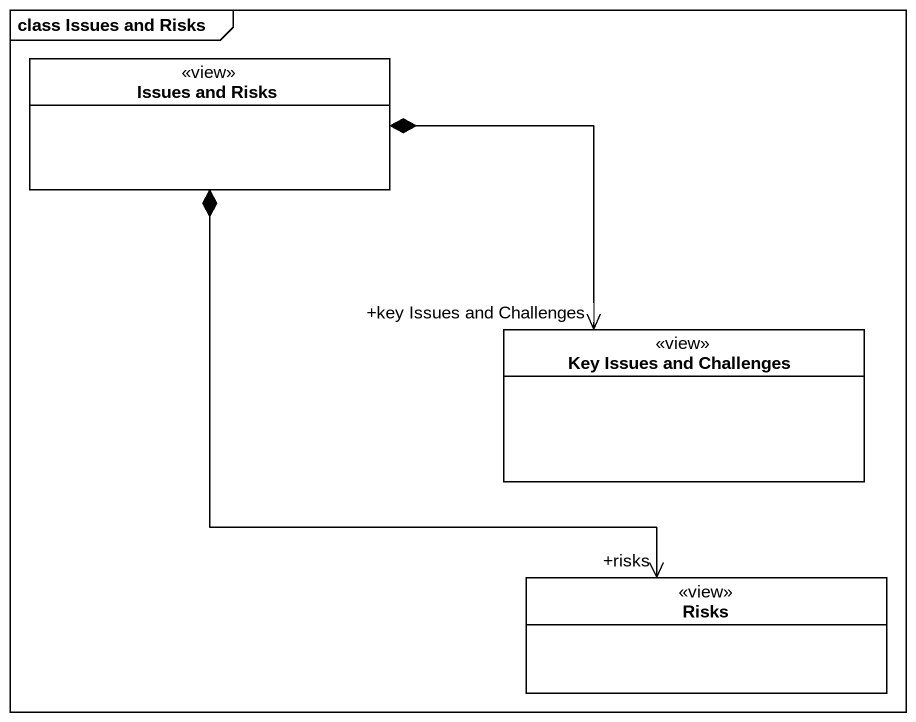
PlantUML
@startuml
mainframe class Issues and Risks
hide circle
hide empty members
class "Issues and Risks" as Issues_and_Risks <<view>>
class "Key Issues and Challenges" as Key_Issues_and_Challenges <<view>>
class Risks <<view>>
Issues_and_Risks *-right-> "+key Issues and Challenges" Key_Issues_and_Challenges
Issues_and_Risks *--> "+risks" Risks
@enduml
